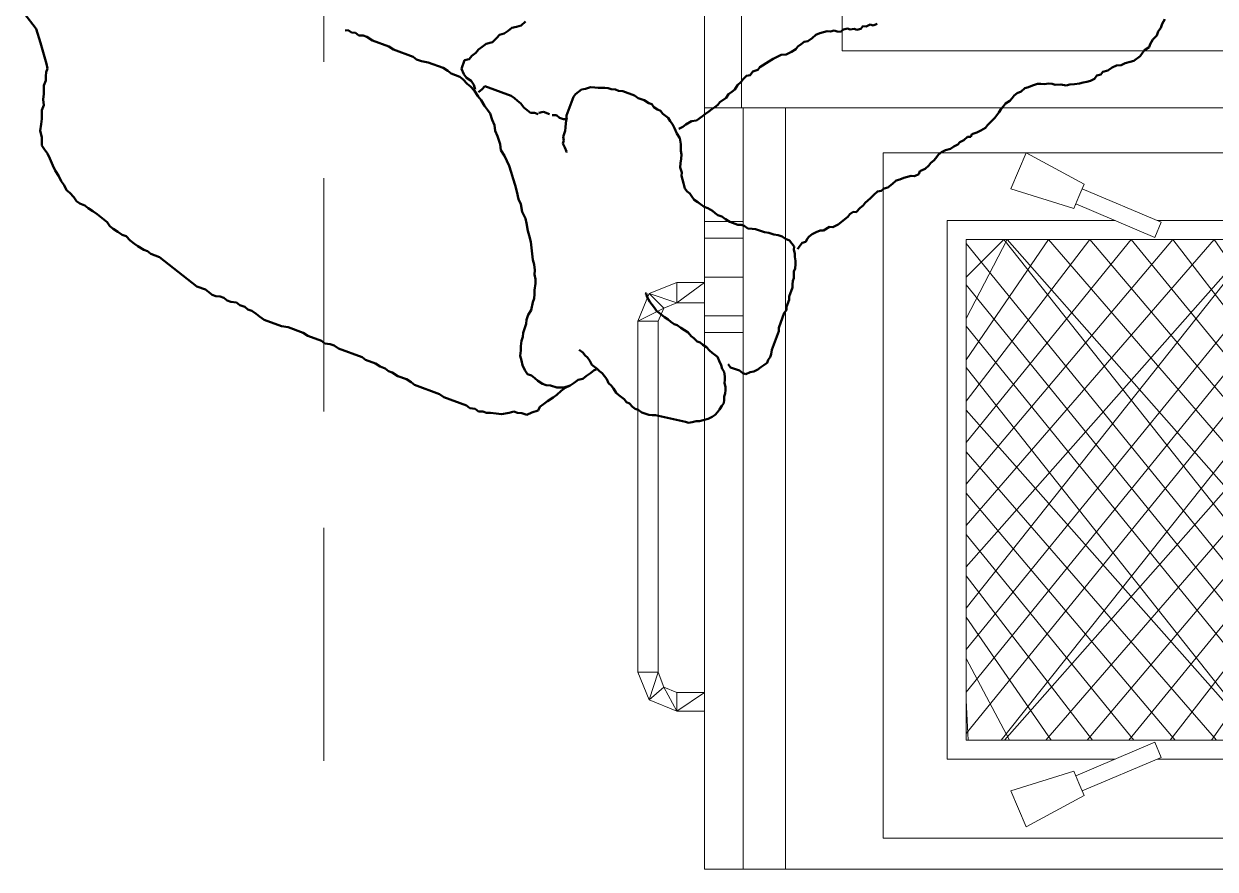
# Model space of a CAD drawing. Header units: inches. Extents: x 33469 to 138684, y -86444 to -29699.
# Drawn here: x 77610.02 to 77658.7, y -41000.02 to -40965.47 of the extents above; entities that cross this region are included whole.
import ezdxf

# ---------------------------------------------------------------- set-up
doc = ezdxf.new("R2010")
doc.units = ezdxf.units.IN
doc.header["$MEASUREMENT"] = 0
doc.linetypes.add('cta_plan_01$0$cta_plan_01$0$HIDDEN2', pattern=[4.7625, 3.175, -1.5875])
for name, color, linetype, lineweight in [('-DWG_ANA', 7, 'Continuous', 50), ('2d-yazı', 255, 'Continuous', 20), ('CİHAZ', 7, 'Continuous', 15), ('KAPı', 7, 'Continuous', 5), ('TEFRIS', 251, 'Continuous', 5)]:
    doc.layers.add(name, color=color, linetype=linetype, lineweight=lineweight)

# ---------------------------------------------------------------- blocks, each defined once
blk = doc.blocks.new('66')
at = {"layer": 'CİHAZ'}
for p, q in [((7789.169, 3222.977), (7789.169, 3312.974)), ((7789.169, 3224.919), (7829.193, 3224.919)), ((7829.193, 3222.977), (7789.169, 3222.977))]:
    blk.add_line(p, q, dxfattribs=at)
at = {"layer": 'CİHAZ', "color": 1}
blk.add_lwpolyline([(7825.856, 3230.207), (7792.169, 3230.207), (7792.169, 3302.135), (7826.193, 3302.135)], dxfattribs=at)
blk = doc.blocks.new('14')
at = {"layer": 'CİHAZ'}
for p, q in [((0, 3.495), (1.068, 2.039)), ((1.068, 3.495), (0, 3.495)), ((0, 2.039), (0, 3.495)), ((0, 3.495), (1.068, 2.039)), ((0, 3.495), (0, 2.039)), ((1.068, 3.495), (0, 3.495)), ((1.068, 2.039), (1.068, 3.495)), ((1.068, 3.495), (1.068, 3.495)), ((1.068, 2.039), (1.068, 3.495)), ((21.553, 3.495), (21.553, 2.039)), ((22.524, 2.039), (21.553, 3.495)), ((21.553, 3.495), (22.524, 3.495)), ((22.524, 2.039), (21.553, 3.495)), ((21.553, 3.495), (21.553, 2.039)), ((22.524, 3.495), (21.553, 3.495)), ((21.553, 3.495), (21.748, 3.495)), ((21.748, 3.495), (21.553, 3.495)), ((21.748, 3.495), (22.427, 3.495)), ((22.427, 3.495), (21.748, 3.495)), ((22.524, 3.495), (22.524, 2.039)), ((22.524, 2.039), (22.524, 3.495)), ((1.068, 2.039), (0, 2.039)), ((0, 2.039), (1.068, 2.039)), ((0.583, 0.583), (0, 2.039)), ((0, 2.039), (1.068, 2.039)), ((0, 2.039), (0, 2.039)), ((0.583, 0.583), (0, 2.039)), ((0, 2.039), (1.068, 2.039)), ((1.068, 2.039), (0.583, 0.583)), ((1.068, 2.039), (0.583, 0.583)), ((1.359, 1.359), (1.068, 2.039)), ((1.068, 2.039), (1.359, 1.359)), ((21.262, 1.359), (22.524, 2.039)), ((21.553, 2.039), (21.262, 1.359)), ((21.262, 1.359), (22.524, 2.039)), ((21.262, 1.359), (21.553, 2.039)), ((22.524, 2.039), (21.553, 2.039)), ((21.553, 2.039), (22.524, 2.039)), ((21.553, 2.039), (22.524, 2.039)), ((21.553, 2.039), (21.553, 2.039)), ((21.553, 2.039), (22.524, 2.039)), ((22.524, 2.039), (21.942, 0.583)), ((22.524, 2.039), (21.942, 0.583)), ((0.583, 0.583), (1.359, 1.359)), ((1.359, 1.359), (0.583, 0.583)), ((0.583, 0.583), (1.359, 1.359)), ((0.583, 0.583), (1.359, 1.359)), ((1.359, 1.359), (2.039, 0)), ((2.039, 1.068), (1.359, 1.359)), ((1.359, 1.359), (2.039, 0)), ((1.359, 1.359), (2.039, 1.068)), ((21.262, 1.359), (20.485, 1.068)), ((20.485, 1.068), (21.262, 1.359)), ((21.942, 0.583), (21.262, 1.359)), ((21.262, 1.359), (21.942, 0.583)), ((21.942, 0.583), (21.262, 1.359)), ((21.942, 0.583), (21.262, 1.359)), ((2.039, 0), (2.039, 1.068)), ((2.039, 1.068), (2.039, 0)), ((2.039, 1.068), (2.039, 0)), ((2.039, 1.068), (2.039, 1.068)), ((2.039, 1.068), (2.039, 0)), ((20.485, 1.068), (2.039, 1.068)), ((20.485, 1.068), (2.039, 1.068)), ((20.485, 1.068), (21.942, 0.583)), ((20.485, 0), (20.485, 1.068)), ((20.485, 1.068), (21.942, 0.583)), ((20.485, 0), (20.485, 1.068)), ((20.485, 1.068), (20.485, 0)), ((20.485, 0), (20.485, 1.068)), ((2.039, 0), (0.583, 0.583)), ((0.583, 0.583), (0.583, 0.583)), ((2.039, 0), (0.583, 0.583)), ((20.485, 0), (2.039, 0)), ((2.039, 0), (20.485, 0)), ((21.942, 0.583), (20.485, 0)), ((21.942, 0.583), (20.485, 0)), ((20.485, 0), (20.485, 0)), ((21.942, 0.583), (21.942, 0.583))]:
    blk.add_line(p, q, dxfattribs=at)
blk = doc.blocks.new('0239')
at = {"layer": 'CİHAZ', "color": 6}
blk.add_line((7684.562, 3044.277), (7684.562, 3134.277), dxfattribs=at)
at = {"layer": 'CİHAZ'}
for p, q in [((7646.921, 3122.788), (7646.921, 3053.662)), ((7646.921, 3053.662), (7646.921, 3122.788)), ((7646.921, 3122.788), (7646.921, 3053.662)), ((7646.921, 3053.662), (7646.921, 3122.788)), ((7682.94, 3053.662), (7682.94, 3122.788)), ((7682.94, 3122.788), (7682.94, 3053.662)), ((7646.921, 3053.856), (7646.921, 3077.74)), ((7646.921, 3077.74), (7646.921, 3053.856)), ((7682.94, 3077.74), (7682.94, 3053.856)), ((7682.94, 3053.856), (7682.94, 3077.74)), ((7682.94, 3053.662), (7682.94, 3053.856)), ((7682.94, 3053.856), (7682.94, 3053.662)), ((7646.921, 3053.662), (7682.94, 3053.662)), ((7682.94, 3053.662), (7646.921, 3053.662)), ((7644.562, 3048.525), (7684.562, 3048.525)), ((7644.562, 3048.525), (7648.871, 3048.525)), ((7684.562, 3046.316), (7644.562, 3046.316)), ((7650.537, 3046.316), (7650.537, 3044.277)), ((7650.537, 3046.316), (7650.537, 3044.277)), ((7651.411, 3046.316), (7651.411, 3044.277)), ((7651.411, 3046.316), (7651.411, 3044.277)), ((7651.411, 3046.316), (7651.411, 3044.277)), ((7651.411, 3046.316), (7651.411, 3044.277)), ((7653.45, 3046.316), (7653.45, 3044.277)), ((7653.45, 3046.316), (7653.45, 3044.277)), ((7653.45, 3046.316), (7653.45, 3044.277)), ((7653.45, 3046.316), (7653.45, 3044.277)), ((7655.489, 3046.316), (7655.489, 3044.277)), ((7655.489, 3046.316), (7655.489, 3044.277)), ((7655.489, 3046.316), (7655.489, 3044.277)), ((7655.489, 3046.316), (7655.489, 3044.277)), ((7656.362, 3046.316), (7656.362, 3044.277)), ((7656.362, 3046.316), (7656.362, 3044.277)), ((7651.411, 3044.277), (7650.537, 3044.277)), ((7650.537, 3044.277), (7651.411, 3044.277)), ((7651.411, 3044.277), (7650.537, 3044.277)), ((7650.537, 3044.277), (7651.411, 3044.277)), ((7653.45, 3044.277), (7651.411, 3044.277)), ((7651.411, 3044.277), (7653.45, 3044.277)), ((7653.45, 3044.277), (7651.411, 3044.277)), ((7651.411, 3044.277), (7653.45, 3044.277)), ((7655.489, 3044.277), (7653.45, 3044.277)), ((7653.45, 3044.277), (7655.489, 3044.277)), ((7655.489, 3044.277), (7653.45, 3044.277)), ((7653.45, 3044.277), (7655.489, 3044.277)), ((7656.362, 3044.277), (7655.489, 3044.277)), ((7655.489, 3044.277), (7656.362, 3044.277)), ((7656.362, 3044.277), (7655.489, 3044.277)), ((7655.489, 3044.277), (7656.362, 3044.277))]:
    blk.add_line(p, q, dxfattribs=at)
at = {"layer": 'CİHAZ', "color": 6}
blk.add_lwpolyline([(7684.562, 3134.277), (7644.562, 3134.277), (7644.562, 3044.277), (7684.562, 3044.277)], dxfattribs=at)
at = {"layer": 'KAPı', "color": 1}
for p, q in [((7651.478, 3069.548), (7651.478, 3075.568)), ((7651.478, 3070.907), (7651.478, 3075.568)), ((7660.177, 3075.568), (7651.478, 3068.869)), ((7658.002, 3075.568), (7651.478, 3071.043)), ((7664.526, 3075.568), (7651.478, 3064.519)), ((7662.352, 3075.568), (7651.478, 3066.694)), ((7666.769, 3075.568), (7651.478, 3062.344)), ((7668.944, 3075.568), (7651.478, 3060.17)), ((7671.119, 3075.568), (7651.478, 3059.995)), ((7651.478, 3058.024), (7651.478, 3075.568)), ((7651.478, 3075.568), (7651.478, 3058.024)), ((7673.022, 3058.024), (7651.478, 3075.568)), ((7651.478, 3058.024), (7651.478, 3075.568)), ((7651.478, 3058.16), (7651.478, 3075.432)), ((7651.478, 3075.432), (7651.478, 3058.16)), ((7673.293, 3075.568), (7651.682, 3058.024)), ((7675.264, 3058.024), (7653.653, 3075.568)), ((7675.468, 3075.568), (7653.856, 3058.024)), ((7677.439, 3058.024), (7655.827, 3075.568)), ((7677.643, 3075.568), (7656.031, 3058.024)), ((7677.779, 3059.859), (7658.002, 3075.568)), ((7677.779, 3060.034), (7660.177, 3075.568)), ((7677.779, 3062.208), (7662.352, 3075.568)), ((7677.779, 3064.383), (7664.526, 3075.568)), ((7677.779, 3066.558), (7666.769, 3075.568)), ((7677.779, 3068.733), (7668.944, 3075.568)), ((7677.779, 3070.907), (7671.119, 3075.568)), ((7677.779, 3075.568), (7677.779, 3058.024)), ((7677.779, 3058.024), (7677.779, 3075.568)), ((7677.779, 3075.568), (7677.779, 3058.024)), ((7677.779, 3069.616), (7677.779, 3075.568)), ((7677.779, 3058.16), (7677.779, 3075.432)), ((7677.779, 3075.432), (7677.779, 3058.16)), ((7677.779, 3075.296), (7677.779, 3069.073)), ((7651.478, 3074.888), (7651.478, 3068.733)), ((7651.478, 3067.374), (7651.478, 3073.597)), ((7670.847, 3058.024), (7651.478, 3073.393)), ((7651.478, 3065.199), (7651.478, 3073.354)), ((7677.779, 3073.529), (7658.206, 3058.024)), ((7677.779, 3073.354), (7660.449, 3058.024)), ((7677.779, 3067.441), (7677.779, 3073.597)), ((7677.779, 3065.267), (7677.779, 3073.422)), ((7668.672, 3058.024), (7651.478, 3073.218)), ((7651.478, 3072.713), (7651.478, 3066.558)), ((7677.779, 3073.121), (7677.779, 3066.898)), ((7677.779, 3072.946), (7677.779, 3064.723)), ((7651.478, 3072.539), (7651.478, 3064.383)), ((7651.478, 3063.024), (7651.478, 3071.179)), ((7666.497, 3058.024), (7651.478, 3071.043)), ((7677.779, 3071.179), (7662.623, 3058.024)), ((7677.779, 3063.092), (7677.779, 3071.247)), ((7677.779, 3070.772), (7677.779, 3062.548)), ((7651.478, 3070.364), (7651.478, 3062.208)), ((7651.478, 3060.849), (7651.478, 3069.005)), ((7664.322, 3058.024), (7651.478, 3068.869)), ((7677.779, 3069.005), (7664.798, 3058.024)), ((7677.779, 3060.917), (7677.779, 3069.073)), ((7648.81, 3064.116), (7650.563, 3068.272)), ((7650.563, 3068.272), (7651.361, 3067.936)), ((7677.779, 3068.597), (7677.779, 3060.374)), ((7678.694, 3068.272), (7677.895, 3067.936)), ((7680.447, 3064.116), (7678.694, 3068.272)), ((7651.361, 3067.936), (7649.608, 3063.779)), ((7651.478, 3068.189), (7651.478, 3060.034)), ((7677.895, 3067.936), (7679.649, 3063.779)), ((7651.478, 3058.674), (7651.478, 3066.83)), ((7662.148, 3058.024), (7651.478, 3066.694)), ((7677.779, 3066.83), (7666.973, 3058.024)), ((7677.779, 3058.742), (7677.779, 3066.898)), ((7677.779, 3066.422), (7677.779, 3058.199)), ((7651.478, 3066.014), (7651.478, 3059.859)), ((7651.478, 3058.5), (7651.478, 3064.655)), ((7659.973, 3058.024), (7651.478, 3064.519)), ((7677.779, 3064.655), (7669.148, 3058.024)), ((7677.779, 3058.568), (7677.779, 3064.723)), ((7648.57, 3064.217), (7646.921, 3061.168)), ((7649.209, 3063.948), (7648.57, 3064.217)), ((7649.848, 3063.678), (7649.209, 3063.948)), ((7677.779, 3064.179), (7677.779, 3058.024)), ((7679.409, 3063.678), (7680.048, 3063.948)), ((7680.048, 3063.948), (7680.687, 3064.217)), ((7680.687, 3064.217), (7682.336, 3061.168)), ((7649.848, 3063.678), (7648.815, 3060.369)), ((7651.478, 3063.84), (7651.478, 3058.024)), ((7679.409, 3063.678), (7680.442, 3060.369)), ((7651.478, 3062.48), (7651.478, 3058.024)), ((7657.798, 3058.024), (7651.478, 3062.344)), ((7677.779, 3062.48), (7671.322, 3058.024)), ((7677.779, 3062.548), (7677.779, 3058.024)), ((7677.779, 3058.024), (7677.779, 3062.005)), ((7651.478, 3058.024), (7651.478, 3061.665)), ((7648.815, 3060.369), (7647.868, 3060.769)), ((7680.442, 3060.369), (7681.389, 3060.769)), ((7681.389, 3060.769), (7682.336, 3061.168)), ((7651.478, 3058.024), (7651.478, 3060.306)), ((7655.623, 3058.024), (7651.478, 3060.17)), ((7677.779, 3060.306), (7673.497, 3058.024)), ((7677.779, 3058.024), (7677.779, 3060.374)), ((7653.449, 3058.024), (7651.478, 3059.995)), ((7651.478, 3059.49), (7651.478, 3058.024)), ((7677.779, 3059.83), (7677.779, 3058.024)), ((7677.779, 3058.024), (7677.779, 3059.655)), ((7651.478, 3058.024), (7651.478, 3059.315)), ((7651.478, 3058.16), (7651.478, 3058.228)), ((7651.478, 3058.16), (7651.478, 3058.024)), ((7651.478, 3058.16), (7651.478, 3058.024)), ((7651.478, 3058.024), (7651.478, 3058.131)), ((7651.614, 3058.024), (7651.478, 3058.024)), ((7651.478, 3058.024), (7651.614, 3058.024)), ((7651.478, 3058.024), (7651.614, 3058.024)), ((7651.614, 3058.024), (7651.478, 3058.024)), ((7651.478, 3058.024), (7655.488, 3058.024)), ((7657.662, 3058.024), (7651.478, 3058.024)), ((7653.313, 3058.024), (7651.478, 3058.024)), ((7651.478, 3058.024), (7658.138, 3058.024)), ((7651.478, 3058.024), (7653.788, 3058.024)), ((7655.963, 3058.024), (7651.478, 3058.024)), ((7677.779, 3058.024), (7651.478, 3058.024)), ((7651.478, 3058.024), (7677.779, 3058.024)), ((7677.779, 3058.024), (7651.478, 3058.024)), ((7659.837, 3058.024), (7651.614, 3058.024)), ((7651.614, 3058.024), (7677.643, 3058.024)), ((7677.643, 3058.024), (7651.614, 3058.024)), ((7652.157, 3058.024), (7660.381, 3058.024)), ((7662.012, 3058.024), (7653.788, 3058.024)), ((7654.332, 3058.024), (7662.555, 3058.024)), ((7664.187, 3058.024), (7655.963, 3058.024)), ((7656.507, 3058.024), (7664.73, 3058.024)), ((7666.361, 3058.024), (7658.138, 3058.024)), ((7658.682, 3058.024), (7666.905, 3058.024)), ((7668.536, 3058.024), (7660.381, 3058.024)), ((7660.856, 3058.024), (7669.08, 3058.024)), ((7670.711, 3058.024), (7662.555, 3058.024)), ((7663.031, 3058.024), (7671.255, 3058.024)), ((7672.886, 3058.024), (7664.73, 3058.024)), ((7665.206, 3058.024), (7673.429, 3058.024)), ((7675.06, 3058.024), (7666.905, 3058.024)), ((7667.449, 3058.024), (7675.604, 3058.024)), ((7677.235, 3058.024), (7669.08, 3058.024)), ((7669.623, 3058.024), (7677.779, 3058.024)), ((7671.255, 3058.024), (7677.779, 3058.024)), ((7677.779, 3058.024), (7671.798, 3058.024)), ((7677.779, 3058.024), (7673.429, 3058.024)), ((7673.973, 3058.024), (7677.779, 3058.024)), ((7677.779, 3058.024), (7675.604, 3058.024)), ((7677.779, 3058.131), (7675.672, 3058.024)), ((7677.779, 3058.024), (7676.148, 3058.024)), ((7677.779, 3058.16), (7677.779, 3058.228)), ((7677.779, 3058.024), (7677.779, 3058.199))]:
    blk.add_line(p, q, dxfattribs=at)
at = {"layer": 'KAPı'}
blk.add_line((7647.868, 3060.769), (7646.921, 3061.168), dxfattribs=at)
at = {"layer": 'KAPı', "color": 1}
for points in [[(7650.478, 3068.07), (7650.478, 3076.568), (7678.779, 3076.568), (7678.779, 3068.07)], [(7678.779, 3065.841), (7678.779, 3057.024), (7650.478, 3057.024), (7650.478, 3065.841)]]:
    blk.add_lwpolyline(points, dxfattribs=at)
blk.add_lwpolyline([(7651.478, 3075.568), (7677.779, 3075.568), (7677.779, 3058.024), (7651.478, 3058.024)], close=True, dxfattribs=at)
at = {"layer": 'CİHAZ'}
blk.add_blockref('14', (7653.727, 3040.782), dxfattribs=at)
blk = doc.blocks.new('B6')
at = {"layer": 'TEFRIS', "lineweight": -2, "extrusion": (0, 0, -1)}
for p, q in [((7890.273, 1386.405), (7891.117, 1387.061)), ((7884.142, 1386.123), (7883.938, 1385.974)), ((7884.363, 1386.116), (7884.142, 1386.123)), ((7884.919, 1386.209), (7884.584, 1386.109)), ((7885.271, 1386.154), (7884.919, 1386.209)), ((7885.558, 1386.123), (7885.271, 1386.154)), ((7885.779, 1386.116), (7885.558, 1386.123)), ((7889.538, 1386.189), (7888.694, 1385.937)), ((7889.55, 1386.191), (7890.273, 1386.405)), ((7883.106, 1385.536), (7882.836, 1385.411)), ((7883.465, 1385.701), (7883.106, 1385.536)), ((7883.734, 1385.826), (7883.465, 1385.701)), ((7883.938, 1385.974), (7883.734, 1385.826)), ((7884.584, 1386.109), (7884.363, 1386.116)), ((7886, 1386.109), (7885.779, 1386.116)), ((7886.263, 1386.012), (7886, 1386.109)), ((7886.574, 1386.047), (7886.263, 1386.012)), ((7886.86, 1386.016), (7886.574, 1386.047)), ((7887.081, 1386.009), (7886.86, 1386.016)), ((7887.302, 1386.002), (7887.081, 1386.009)), ((7887.565, 1385.905), (7887.302, 1386.002)), ((7887.786, 1385.899), (7887.565, 1385.905)), ((7888.007, 1385.892), (7887.786, 1385.899)), ((7888.204, 1385.819), (7888.007, 1385.892)), ((7888.449, 1385.878), (7888.204, 1385.819)), ((7888.694, 1385.937), (7888.449, 1385.878)), ((7882.07, 1384.949), (7881.8, 1384.824)), ((7882.274, 1385.097), (7882.07, 1384.949)), ((7882.543, 1385.221), (7882.274, 1385.097)), ((7882.836, 1385.411), (7882.543, 1385.221)), ((7881.231, 1384.289), (7881.093, 1384.116)), ((7881.435, 1384.437), (7881.231, 1384.289)), ((7881.662, 1384.652), (7881.435, 1384.437)), ((7881.8, 1384.824), (7881.662, 1384.652)), ((7880.858, 1383.681), (7880.696, 1383.443)), ((7880.996, 1383.854), (7880.858, 1383.681)), ((7881.093, 1384.116), (7880.996, 1383.854)), ((7880.395, 1383.032), (7880.257, 1382.859)), ((7880.534, 1383.205), (7880.395, 1383.032)), ((7880.696, 1383.443), (7880.534, 1383.205)), ((7879.916, 1382.538), (7879.777, 1382.366)), ((7880.119, 1382.687), (7879.916, 1382.538)), ((7880.257, 1382.859), (7880.119, 1382.687)), ((7879.453, 1381.889), (7879.381, 1381.692)), ((7879.615, 1382.127), (7879.453, 1381.889)), ((7879.777, 1382.366), (7879.615, 1382.127)), ((7878.99, 1381.24), (7878.852, 1381.067)), ((7879.153, 1381.478), (7878.99, 1381.24)), ((7879.381, 1381.692), (7879.153, 1381.478)), ((7878.593, 1380.567), (7878.455, 1380.394)), ((7878.666, 1380.764), (7878.593, 1380.567)), ((7878.852, 1381.067), (7878.666, 1380.764)), ((7878.286, 1379.935), (7876.743, 1377.97)), ((7878.455, 1380.394), (7878.286, 1379.935)), ((7876.574, 1377.511), (7876.436, 1377.338)), ((7876.743, 1377.97), (7876.574, 1377.511)), ((7876.219, 1376.748), (7876.146, 1376.551)), ((7876.226, 1376.969), (7876.219, 1376.748)), ((7876.298, 1377.166), (7876.226, 1376.969)), ((7876.436, 1377.338), (7876.298, 1377.166)), ((7875.936, 1376.182), (7875.905, 1375.895)), ((7876.008, 1376.378), (7875.936, 1376.182)), ((7876.146, 1376.551), (7876.008, 1376.378)), ((7875.767, 1375.722), (7875.67, 1375.46)), ((7875.905, 1375.895), (7875.767, 1375.722)), ((7875.46, 1375.09), (7875.297, 1374.852)), ((7875.532, 1375.287), (7875.46, 1375.09)), ((7875.67, 1375.46), (7875.532, 1375.287)), ((7874.997, 1374.441), (7874.659, 1373.523)), ((7875.159, 1374.68), (7874.997, 1374.441)), ((7875.297, 1374.852), (7875.159, 1374.68)), ((7874.604, 1373.171), (7874.314, 1372.383)), ((7874.659, 1373.523), (7874.604, 1373.171)), ((7874.314, 1372.383), (7874.152, 1372.145)), ((7874.152, 1372.145), (7873.886, 1371.423)), ((7873.748, 1371.251), (7873.717, 1370.964)), ((7873.886, 1371.423), (7873.748, 1371.251)), ((7873.482, 1370.529), (7873.023, 1369.283)), ((7873.645, 1370.767), (7873.482, 1370.529)), ((7873.717, 1370.964), (7873.645, 1370.767)), ((7890.073, 1369.636), (7890.079, 1369.857)), ((7890.079, 1369.857), (7890.217, 1370.03)), ((7890.217, 1370.03), (7890.2, 1370.185)), ((7873.023, 1369.283), (7872.885, 1369.11)), ((7889.855, 1369.046), (7889.928, 1369.243)), ((7889.928, 1369.243), (7889.935, 1369.464)), ((7889.935, 1369.464), (7890.073, 1369.636)), ((7872.885, 1369.11), (7872.692, 1368.585)), ((7889.355, 1367.889), (7889.669, 1368.742)), ((7889.669, 1368.742), (7889.855, 1369.046)), ((7872.433, 1368.085), (7872.295, 1367.912)), ((7872.53, 1368.347), (7872.433, 1368.085)), ((7872.692, 1368.585), (7872.53, 1368.347)), ((7872.036, 1367.411), (7871.867, 1366.952)), ((7872.223, 1367.715), (7872.036, 1367.411)), ((7872.295, 1367.912), (7872.223, 1367.715)), ((7888.806, 1366.601), (7889.193, 1367.651)), ((7889.193, 1367.651), (7889.355, 1367.889)), ((7871.867, 1366.952), (7871.705, 1366.714)), ((7871.567, 1366.541), (7871.084, 1365.229)), ((7871.705, 1366.714), (7871.567, 1366.541)), ((7888.516, 1365.814), (7888.572, 1366.166)), ((7888.572, 1366.166), (7888.668, 1366.429)), ((7888.668, 1366.429), (7888.806, 1366.601)), ((7888.227, 1365.027), (7888.516, 1365.814)), ((7870.922, 1364.991), (7870.487, 1363.81)), ((7871.084, 1365.229), (7870.922, 1364.991)), ((7888.064, 1364.789), (7888.227, 1365.027)), ((7887.757, 1364.157), (7887.926, 1364.616)), ((7887.926, 1364.616), (7888.064, 1364.789)), ((7870.349, 1363.637), (7870.318, 1363.351)), ((7870.487, 1363.81), (7870.349, 1363.637)), ((7887.025, 1363.383), (7887.253, 1363.597)), ((7887.253, 1363.597), (7887.391, 1363.77)), ((7887.391, 1363.77), (7887.619, 1363.984)), ((7887.54, 1363.566), (7887.702, 1363.805)), ((7887.619, 1363.984), (7887.757, 1364.157)), ((7887.702, 1363.805), (7887.906, 1363.953)), ((7887.906, 1363.953), (7888.175, 1364.077)), ((7888.175, 1364.077), (7888.635, 1363.908)), ((7888.635, 1363.908), (7888.694, 1363.663)), ((7888.694, 1363.663), (7888.866, 1363.525)), ((7870.18, 1363.178), (7870.173, 1362.957)), ((7870.318, 1363.351), (7870.18, 1363.178)), ((7886.235, 1362.855), (7886.528, 1363.045)), ((7886.528, 1363.045), (7886.732, 1363.193)), ((7886.732, 1363.193), (7887.025, 1363.383)), ((7886.953, 1363.186), (7887.101, 1362.983)), ((7887.091, 1363.359), (7887.336, 1363.418)), ((7887.101, 1362.983), (7887.274, 1362.845)), ((7887.336, 1363.418), (7887.54, 1363.566)), ((7888.866, 1363.525), (7889.015, 1363.321)), ((7889.015, 1363.321), (7889.188, 1363.183)), ((7889.188, 1363.183), (7889.336, 1362.98)), ((7889.336, 1362.98), (7889.485, 1362.776)), ((7870.094, 1362.539), (7870.063, 1362.253)), ((7870.101, 1362.76), (7870.094, 1362.539)), ((7870.173, 1362.957), (7870.101, 1362.76)), ((7885.223, 1362.333), (7885.492, 1362.458)), ((7885.492, 1362.458), (7885.827, 1362.558)), ((7885.827, 1362.558), (7886.031, 1362.706)), ((7886.031, 1362.706), (7886.235, 1362.855)), ((7887.274, 1362.845), (7886.767, 1361.467)), ((7889.485, 1362.776), (7889.585, 1362.441)), ((7889.585, 1362.441), (7889.799, 1362.213)), ((7870.063, 1362.253), (7870.032, 1361.966)), ((7870.032, 1361.966), (7870.108, 1361.566)), ((7883.344, 1361.684), (7883.613, 1361.809)), ((7883.613, 1361.809), (7883.907, 1361.998)), ((7883.907, 1361.998), (7884.218, 1362.033)), ((7884.218, 1362.033), (7884.643, 1362.175)), ((7884.643, 1362.175), (7884.912, 1362.299)), ((7884.912, 1362.299), (7885.223, 1362.333)), ((7889.799, 1362.213), (7889.972, 1362.075)), ((7889.972, 1362.075), (7890.031, 1361.83)), ((7890.031, 1361.83), (7890.18, 1361.626)), ((7870.094, 1361.124), (7870.088, 1360.903)), ((7870.167, 1361.32), (7870.094, 1361.124)), ((7870.108, 1361.566), (7870.167, 1361.32)), ((7881.334, 1361.083), (7881.735, 1361.159)), ((7881.735, 1361.159), (7882.07, 1361.259)), ((7882.07, 1361.259), (7882.405, 1361.36)), ((7882.405, 1361.36), (7882.74, 1361.46)), ((7882.74, 1361.46), (7883.075, 1361.56)), ((7883.075, 1361.56), (7883.344, 1361.684)), ((7886.491, 1361.122), (7886.353, 1360.949)), ((7886.629, 1361.294), (7886.491, 1361.122)), ((7886.767, 1361.467), (7886.629, 1361.294)), ((7890.18, 1361.626), (7890.328, 1361.422)), ((7890.328, 1361.422), (7890.387, 1361.177)), ((7890.387, 1361.177), (7890.446, 1360.932)), ((7870.088, 1360.903), (7869.991, 1360.64)), ((7869.991, 1360.64), (7870.115, 1360.371)), ((7872.064, 1360.399), (7872.136, 1360.596)), ((7872.136, 1360.596), (7872.34, 1360.744)), ((7872.34, 1360.744), (7872.609, 1360.868)), ((7872.609, 1360.868), (7872.854, 1360.927)), ((7872.854, 1360.927), (7873.099, 1360.986)), ((7873.099, 1360.986), (7873.386, 1360.955)), ((7873.386, 1360.955), (7873.607, 1360.948)), ((7873.607, 1360.948), (7873.894, 1360.917)), ((7873.894, 1360.917), (7874.091, 1360.844)), ((7874.091, 1360.844), (7874.312, 1360.837)), ((7874.312, 1360.837), (7874.771, 1360.668)), ((7874.771, 1360.668), (7874.992, 1360.661)), ((7874.992, 1360.661), (7875.255, 1360.565)), ((7875.255, 1360.565), (7875.493, 1360.403)), ((7879.079, 1360.424), (7879.414, 1360.524)), ((7879.414, 1360.524), (7879.659, 1360.582)), ((7879.659, 1360.582), (7880.06, 1360.658)), ((7880.06, 1360.658), (7880.305, 1360.717)), ((7880.305, 1360.717), (7880.664, 1360.883)), ((7880.664, 1360.883), (7881.065, 1360.959)), ((7881.065, 1360.959), (7881.334, 1361.083)), ((7886.011, 1360.628), (7885.873, 1360.455)), ((7886.149, 1360.801), (7886.011, 1360.628)), ((7886.353, 1360.949), (7886.149, 1360.801)), ((7890.446, 1360.932), (7890.66, 1360.704)), ((7870.115, 1360.371), (7870.216, 1360.036)), ((7870.216, 1360.036), (7870.413, 1359.964)), ((7870.413, 1359.964), (7870.561, 1359.76)), ((7871.625, 1359.815), (7871.787, 1360.053)), ((7871.787, 1360.053), (7871.925, 1360.226)), ((7871.925, 1360.226), (7872.064, 1360.399)), ((7875.493, 1360.403), (7875.911, 1360.323)), ((7875.911, 1360.323), (7876.108, 1360.251)), ((7876.108, 1360.251), (7876.329, 1360.244)), ((7876.329, 1360.244), (7876.55, 1360.237)), ((7876.55, 1360.237), (7876.903, 1360.182)), ((7876.903, 1360.182), (7877.124, 1360.175)), ((7877.124, 1360.175), (7877.369, 1360.234)), ((7877.369, 1360.234), (7877.59, 1360.227)), ((7877.59, 1360.227), (7877.901, 1360.261)), ((7877.901, 1360.261), (7878.146, 1360.32)), ((7878.146, 1360.32), (7879.079, 1360.424)), ((7885.866, 1360.234), (7885.794, 1360.037)), ((7885.859, 1360.013), (7885.918, 1359.768)), ((7885.873, 1360.455), (7885.866, 1360.234)), ((7870.561, 1359.76), (7870.71, 1359.556)), ((7870.71, 1359.556), (7870.9, 1359.263)), ((7870.9, 1359.263), (7871.049, 1359.059)), ((7871.425, 1359.069), (7871.546, 1359.397)), ((7871.546, 1359.397), (7871.553, 1359.618)), ((7871.553, 1359.618), (7871.625, 1359.815)), ((7885.749, 1359.309), (7885.742, 1359.088)), ((7885.918, 1359.768), (7885.797, 1359.44)), ((7871.049, 1359.059), (7871.263, 1358.831)), ((7871.263, 1358.831), (7871.411, 1358.627)), ((7871.411, 1358.627), (7871.536, 1358.358)), ((7871.436, 1358.693), (7871.425, 1359.069)), ((7871.536, 1358.358), (7871.436, 1358.693)), ((7884.041, 1358.646), (7883.827, 1358.547)), ((7884.255, 1358.745), (7884.041, 1358.646)), ((7884.411, 1358.687), (7884.255, 1358.745)), ((7884.606, 1358.734), (7884.411, 1358.687)), ((7884.918, 1358.619), (7884.606, 1358.734)), ((7885.094, 1358.613), (7884.918, 1358.619)), ((7885.322, 1358.589), (7885.094, 1358.613)), ((7885.549, 1358.564), (7885.322, 1358.589)), ((7885.532, 1358.719), (7885.525, 1358.498)), ((7885.604, 1358.915), (7885.532, 1358.719)), ((7885.742, 1359.088), (7885.604, 1358.915)), ((7871.536, 1358.358), (7871.685, 1358.154)), ((7871.685, 1358.154), (7871.536, 1358.358)), ((7871.685, 1358.154), (7871.833, 1357.951)), ((7883.827, 1358.547), (7883.775, 1358.566)), ((7885.525, 1358.498), (7885.549, 1358.563)), ((7885.725, 1358.558), (7885.549, 1358.564)), ((7886.715, 1358.194), (7885.725, 1358.558)), ((7886.852, 1358.084), (7886.715, 1358.194)), ((7886.97, 1357.922), (7886.852, 1358.084)), ((7871.833, 1357.951), (7871.892, 1357.706)), ((7871.892, 1357.706), (7872.041, 1357.502)), ((7872.041, 1357.502), (7872.189, 1357.298)), ((7873.005, 1357.444), (7872.843, 1357.326)), ((7873.114, 1357.581), (7873.005, 1357.444)), ((7873.276, 1357.699), (7873.114, 1357.581)), ((7873.405, 1357.888), (7873.276, 1357.699)), ((7887.088, 1357.761), (7886.97, 1357.922)), ((7887.135, 1357.566), (7887.088, 1357.761)), ((7887.215, 1357.3), (7887.135, 1357.566)), ((7872.189, 1357.298), (7872.338, 1357.095)), ((7872.3, 1356.816), (7872.19, 1356.679)), ((7872.41, 1356.953), (7872.3, 1356.816)), ((7872.338, 1357.095), (7872.379, 1357.005)), ((7872.519, 1357.09), (7872.41, 1356.953)), ((7872.629, 1357.227), (7872.519, 1357.09)), ((7872.843, 1357.326), (7872.629, 1357.227)), ((7887.174, 1356.546), (7887.185, 1356.897)), ((7887.185, 1356.897), (7887.19, 1357.073)), ((7887.19, 1357.073), (7887.215, 1357.3)), ((7871.381, 1356.09), (7871.148, 1355.939)), ((7871.543, 1356.207), (7871.381, 1356.09)), ((7871.653, 1356.345), (7871.543, 1356.207)), ((7871.867, 1356.443), (7871.653, 1356.345)), ((7872.028, 1356.561), (7871.867, 1356.443)), ((7872.19, 1356.679), (7872.028, 1356.561)), ((7887.086, 1355.987), (7887.111, 1356.214)), ((7887.111, 1356.214), (7887.168, 1356.371)), ((7887.168, 1356.371), (7887.174, 1356.546)), ((7870.819, 1355.527), (7870.658, 1355.41)), ((7870.929, 1355.665), (7870.819, 1355.527)), ((7871.039, 1355.802), (7870.929, 1355.665)), ((7871.148, 1355.939), (7871.039, 1355.802)), ((7886.774, 1354.978), (7887.004, 1355.603)), ((7887.004, 1355.603), (7887.029, 1355.831)), ((7887.029, 1355.831), (7887.086, 1355.987)), ((7870.309, 1354.946), (7870.252, 1354.79)), ((7870.419, 1355.083), (7870.309, 1354.946)), ((7870.6, 1355.253), (7870.419, 1355.083)), ((7870.658, 1355.41), (7870.6, 1355.253)), ((7886.645, 1354.789), (7886.774, 1354.978)), ((7869.989, 1354.236), (7869.983, 1354.061)), ((7870.123, 1354.601), (7869.989, 1354.236)), ((7870.252, 1354.79), (7870.123, 1354.601)), ((7875.943, 1354.174), (7876.176, 1354.324)), ((7876.176, 1354.324), (7876.371, 1354.371)), ((7876.371, 1354.371), (7876.39, 1354.423)), ((7886.325, 1354.079), (7886.382, 1354.235)), ((7886.382, 1354.235), (7886.53, 1354.476)), ((7886.53, 1354.476), (7886.645, 1354.789)), ((7869.978, 1353.885), (7869.63, 1352.298)), ((7869.983, 1354.061), (7869.978, 1353.885)), ((7875.129, 1353.409), (7875.348, 1353.683)), ((7875.348, 1353.683), (7875.458, 1353.82)), ((7875.458, 1353.82), (7875.62, 1353.938)), ((7875.62, 1353.938), (7875.782, 1354.056)), ((7875.782, 1354.056), (7875.943, 1354.174)), ((7885.815, 1353.497), (7885.977, 1353.615)), ((7885.977, 1353.615), (7886.034, 1353.771)), ((7886.034, 1353.771), (7886.163, 1353.961)), ((7886.163, 1353.961), (7886.325, 1354.079)), ((7874.762, 1352.893), (7874.891, 1353.082)), ((7874.891, 1353.082), (7875, 1353.219)), ((7875, 1353.219), (7875.129, 1353.409)), ((7885.058, 1352.889), (7885.272, 1352.987)), ((7885.272, 1352.987), (7885.434, 1353.105)), ((7885.434, 1353.105), (7885.595, 1353.223)), ((7885.595, 1353.223), (7885.705, 1353.36)), ((7885.705, 1353.36), (7885.815, 1353.497)), ((7874.318, 1352.169), (7874.447, 1352.358)), ((7874.447, 1352.358), (7874.575, 1352.548)), ((7874.575, 1352.548), (7874.704, 1352.737)), ((7874.704, 1352.737), (7874.762, 1352.893)), ((7881.734, 1352.219), (7881.896, 1352.337)), ((7881.896, 1352.337), (7882.162, 1352.417)), ((7882.162, 1352.417), (7882.357, 1352.463)), ((7882.357, 1352.463), (7882.551, 1352.51)), ((7882.551, 1352.51), (7882.727, 1352.505)), ((7882.727, 1352.505), (7882.993, 1352.584)), ((7882.993, 1352.584), (7883.221, 1352.559)), ((7883.221, 1352.559), (7883.448, 1352.535)), ((7883.448, 1352.535), (7883.676, 1352.51)), ((7883.676, 1352.51), (7883.871, 1352.557)), ((7883.871, 1352.557), (7884.046, 1352.551)), ((7884.046, 1352.551), (7884.222, 1352.546)), ((7884.222, 1352.546), (7884.54, 1352.606)), ((7884.54, 1352.606), (7884.773, 1352.757)), ((7884.773, 1352.757), (7885.058, 1352.889)), ((7885.033, 1352.661), (7885.132, 1352.447)), ((7885.132, 1352.447), (7885.25, 1352.285)), ((7869.63, 1352.298), (7869.573, 1352.141)), ((7869.573, 1352.141), (7869.62, 1351.947)), ((7869.62, 1351.947), (7869.666, 1351.752)), ((7869.666, 1351.752), (7869.661, 1351.577)), ((7873.846, 1351.692), (7874.027, 1351.862)), ((7874.027, 1351.862), (7874.137, 1351.999)), ((7874.137, 1351.999), (7874.318, 1352.169)), ((7881.172, 1351.657), (7881.301, 1351.846)), ((7881.301, 1351.846), (7881.463, 1351.964)), ((7881.463, 1351.964), (7881.624, 1352.082)), ((7881.624, 1352.082), (7881.734, 1352.219)), ((7885.25, 1352.285), (7885.434, 1351.981)), ((7885.434, 1351.981), (7885.462, 1351.734)), ((7885.462, 1351.734), (7885.698, 1351.411)), ((7869.661, 1351.577), (7869.708, 1351.382)), ((7869.708, 1351.382), (7869.787, 1351.116)), ((7869.787, 1351.116), (7869.886, 1350.902)), ((7873.369, 1351.04), (7873.55, 1351.21)), ((7873.55, 1351.21), (7873.679, 1351.399)), ((7873.679, 1351.399), (7873.789, 1351.536)), ((7873.789, 1351.536), (7873.846, 1351.692)), ((7880.709, 1350.881), (7880.857, 1351.123)), ((7880.857, 1351.123), (7880.934, 1351.331)), ((7880.934, 1351.331), (7881.062, 1351.52)), ((7881.062, 1351.52), (7881.172, 1351.657)), ((7885.698, 1351.411), (7885.816, 1351.249)), ((7885.816, 1351.249), (7885.934, 1351.087)), ((7885.934, 1351.087), (7886.052, 1350.926)), ((7869.886, 1350.902), (7870.004, 1350.741)), ((7870.004, 1350.741), (7870.141, 1350.631)), ((7870.141, 1350.631), (7870.278, 1350.521)), ((7870.278, 1350.521), (7870.468, 1350.392)), ((7872.613, 1350.431), (7872.826, 1350.53)), ((7872.826, 1350.53), (7873.04, 1350.628)), ((7873.04, 1350.628), (7873.15, 1350.765)), ((7873.15, 1350.765), (7873.26, 1350.903)), ((7873.26, 1350.903), (7873.369, 1351.04)), ((7880.413, 1350.399), (7880.49, 1350.607)), ((7880.49, 1350.607), (7880.599, 1350.744)), ((7880.599, 1350.744), (7880.709, 1350.881)), ((7886.052, 1350.926), (7886.17, 1350.764)), ((7886.17, 1350.764), (7886.288, 1350.602)), ((7886.288, 1350.602), (7886.425, 1350.493)), ((7886.425, 1350.493), (7886.661, 1350.169)), ((7870.468, 1350.392), (7870.605, 1350.283)), ((7870.605, 1350.283), (7870.78, 1350.277)), ((7870.78, 1350.277), (7870.956, 1350.272)), ((7870.956, 1350.272), (7871.112, 1350.214)), ((7871.112, 1350.214), (7871.288, 1350.209)), ((7871.288, 1350.209), (7871.463, 1350.203)), ((7871.463, 1350.203), (7871.658, 1350.25)), ((7871.658, 1350.25), (7871.834, 1350.244)), ((7871.834, 1350.244), (7872.009, 1350.239)), ((7872.009, 1350.239), (7872.256, 1350.266)), ((7872.256, 1350.266), (7872.418, 1350.384)), ((7872.492, 1349.943), (7872.319, 1349.474)), ((7872.418, 1350.384), (7872.613, 1350.431)), ((7872.654, 1350.061), (7872.492, 1349.943)), ((7879.983, 1349.552), (7880.136, 1349.968)), ((7880.136, 1349.968), (7880.284, 1350.21)), ((7880.284, 1350.21), (7880.413, 1350.399)), ((7886.661, 1350.169), (7886.85, 1350.04)), ((7886.85, 1350.04), (7886.968, 1349.878)), ((7886.968, 1349.878), (7887.086, 1349.717)), ((7872.191, 1349.285), (7872.133, 1349.129)), ((7872.319, 1349.474), (7872.191, 1349.285)), ((7879.791, 1349.031), (7879.92, 1349.22)), ((7879.92, 1349.22), (7879.977, 1349.376)), ((7879.977, 1349.376), (7879.983, 1349.552)), ((7887.086, 1349.717), (7887.328, 1349.569)), ((7887.328, 1349.569), (7887.498, 1349.388)), ((7887.498, 1349.388), (7887.635, 1349.278)), ((7887.635, 1349.278), (7887.805, 1349.097)), ((7872.133, 1349.129), (7872.232, 1348.915)), ((7872.232, 1348.915), (7872.279, 1348.72)), ((7872.279, 1348.72), (7872.378, 1348.506)), ((7879.588, 1348.159), (7879.761, 1348.628)), ((7879.761, 1348.628), (7879.766, 1348.803)), ((7879.766, 1348.803), (7879.791, 1349.031)), ((7887.805, 1349.097), (7887.852, 1348.902)), ((7887.852, 1348.902), (7888.041, 1348.774)), ((7888.041, 1348.774), (7888.121, 1348.508)), ((7872.378, 1348.506), (7872.496, 1348.345)), ((7872.496, 1348.345), (7872.614, 1348.183)), ((7872.614, 1348.183), (7872.732, 1348.021)), ((7872.732, 1348.021), (7872.888, 1347.963)), ((7872.888, 1347.963), (7873.025, 1347.854)), ((7879.564, 1347.931), (7879.588, 1348.159)), ((7888.121, 1348.508), (7888.258, 1348.398)), ((7888.258, 1348.398), (7888.56, 1347.932)), ((7873.025, 1347.854), (7873.181, 1347.796)), ((7873.181, 1347.796), (7873.409, 1347.772)), ((7873.409, 1347.772), (7874.399, 1347.407)), ((7874.399, 1347.407), (7874.575, 1347.402)), ((7874.575, 1347.402), (7875.357, 1347.114)), ((7879.367, 1347.235), (7879.443, 1347.443)), ((7879.443, 1347.443), (7879.468, 1347.671)), ((7879.468, 1347.671), (7879.564, 1347.931)), ((7888.56, 1347.932), (7888.711, 1347.699)), ((7888.711, 1347.699), (7888.81, 1347.485)), ((7888.81, 1347.485), (7888.908, 1347.271)), ((7875.357, 1347.114), (7875.494, 1347.004)), ((7875.494, 1347.004), (7875.669, 1346.999)), ((7875.669, 1346.999), (7876.034, 1346.864)), ((7876.034, 1346.864), (7876.21, 1346.859)), ((7876.21, 1346.859), (7876.679, 1346.686)), ((7878.837, 1346.601), (7878.999, 1346.719)), ((7878.999, 1346.719), (7879.161, 1346.837)), ((7879.161, 1346.837), (7879.238, 1347.046)), ((7879.238, 1347.046), (7879.367, 1347.235)), ((7888.908, 1347.271), (7888.936, 1347.025)), ((7888.936, 1347.025), (7889.068, 1346.739)), ((7889.068, 1346.739), (7889.219, 1346.506)), ((7876.679, 1346.686), (7876.854, 1346.681)), ((7876.854, 1346.681), (7877.03, 1346.675)), ((7877.03, 1346.675), (7877.186, 1346.618)), ((7877.186, 1346.618), (7877.362, 1346.612)), ((7877.362, 1346.612), (7877.537, 1346.607)), ((7877.537, 1346.607), (7877.694, 1346.549)), ((7877.694, 1346.549), (7877.921, 1346.525)), ((7877.921, 1346.525), (7878.097, 1346.519)), ((7878.097, 1346.519), (7878.292, 1346.566)), ((7878.292, 1346.566), (7878.467, 1346.56)), ((7878.467, 1346.56), (7878.662, 1346.607)), ((7878.662, 1346.607), (7878.837, 1346.601)), ((7878.761, 1346.393), (7878.709, 1346.412)), ((7878.898, 1346.283), (7878.761, 1346.393)), ((7879.035, 1346.174), (7878.898, 1346.283)), ((7879.082, 1345.979), (7879.035, 1346.174)), ((7889.219, 1346.506), (7889.356, 1346.397)), ((7889.356, 1346.397), (7889.474, 1346.235)), ((7889.474, 1346.235), (7889.592, 1346.073)), ((7889.592, 1346.073), (7889.639, 1345.879)), ((7879.238, 1345.922), (7879.082, 1345.979)), ((7879.375, 1345.812), (7879.238, 1345.922)), ((7879.493, 1345.65), (7879.375, 1345.812)), ((7879.592, 1345.436), (7879.493, 1345.65)), ((7889.639, 1345.879), (7889.79, 1345.646)), ((7889.79, 1345.646), (7889.96, 1345.465)), ((7889.96, 1345.465), (7890.059, 1345.251)), ((7879.691, 1345.222), (7879.592, 1345.436)), ((7879.686, 1345.047), (7879.691, 1345.222)), ((7879.87, 1344.743), (7879.686, 1345.047)), ((7890.059, 1345.251), (7890.105, 1345.056)), ((7890.105, 1345.056), (7890.152, 1344.862)), ((7890.152, 1344.862), (7890.147, 1344.686)), ((7879.864, 1344.567), (7879.87, 1344.743)), ((7879.996, 1344.282), (7879.864, 1344.567)), ((7880.402, 1343.778), (7879.996, 1344.282)), ((7890.136, 1344.335), (7890.13, 1344.16)), ((7890.193, 1344.491), (7890.136, 1344.335)), ((7890.147, 1344.686), (7890.193, 1344.491)), ((7880.539, 1343.668), (7880.402, 1343.778)), ((7880.657, 1343.506), (7880.539, 1343.668)), ((7890.13, 1344.16), (7890.248, 1343.998)), ((7890.295, 1343.803), (7890.237, 1343.647)), ((7890.237, 1343.647), (7890.284, 1343.452)), ((7890.248, 1343.998), (7890.295, 1343.803)), ((7880.652, 1343.331), (7880.657, 1343.506)), ((7880.874, 1343.131), (7880.652, 1343.331)), ((7880.992, 1342.969), (7880.874, 1343.131)), ((7881.129, 1342.859), (7880.992, 1342.969)), ((7890.284, 1343.452), (7890.227, 1343.296)), ((7890.227, 1343.296), (7890.273, 1343.101)), ((7890.273, 1343.101), (7890.411, 1342.992)), ((7890.411, 1342.992), (7890.405, 1342.816)), ((7881.384, 1342.588), (7881.129, 1342.859)), ((7881.555, 1342.407), (7881.384, 1342.588)), ((7881.725, 1342.226), (7881.555, 1342.407)), ((7890.405, 1342.816), (7890.504, 1342.602)), ((7890.504, 1342.602), (7890.446, 1342.446)), ((7890.446, 1342.446), (7890.545, 1342.232)), ((7881.771, 1342.031), (7881.725, 1342.226)), ((7881.889, 1341.87), (7881.771, 1342.031)), ((7881.936, 1341.675), (7881.889, 1341.87)), ((7882.139, 1341.423), (7881.936, 1341.675)), ((7882.309, 1341.242), (7882.139, 1341.423)), ((7882.356, 1341.047), (7882.309, 1341.242)), ((7882.455, 1340.833), (7882.356, 1341.047)), ((7882.502, 1340.639), (7882.455, 1340.833)), ((7882.548, 1340.444), (7882.502, 1340.639)), ((7882.543, 1340.269), (7882.548, 1340.444)), ((7882.642, 1340.055), (7882.543, 1340.269)), ((7882.798, 1339.997), (7882.642, 1340.055)), ((7882.93, 1339.712), (7882.798, 1339.997)), ((7883.1, 1339.531), (7882.93, 1339.712)), ((7883.237, 1339.421), (7883.1, 1339.531)), ((7883.355, 1339.26), (7883.237, 1339.421)), ((7883.492, 1339.15), (7883.355, 1339.26)), ((7883.682, 1339.021), (7883.492, 1339.15)), ((7883.8, 1338.859), (7883.682, 1339.021)), ((7883.898, 1338.646), (7883.8, 1338.859)), ((7883.978, 1338.38), (7883.898, 1338.646)), ((7884.096, 1338.218), (7883.978, 1338.38)), ((7884.195, 1338.004), (7884.096, 1338.218)), ((7884.332, 1337.894), (7884.195, 1338.004)), ((7884.431, 1337.681), (7884.332, 1337.894)), ((7884.601, 1337.5), (7884.431, 1337.681)), ((7884.596, 1337.324), (7884.601, 1337.5)), ((7884.752, 1337.267), (7884.596, 1337.324)), ((7884.832, 1337.001), (7884.752, 1337.267)), ((7884.93, 1336.787), (7884.832, 1337.001)), ((7885.081, 1336.554), (7884.93, 1336.787)), ((7885.219, 1336.444), (7885.081, 1336.554)), ((7885.389, 1336.263), (7885.219, 1336.444)), ((7885.611, 1336.063), (7885.389, 1336.263)), ((7885.748, 1335.954), (7885.611, 1336.063)), ((7885.885, 1335.844), (7885.748, 1335.954)), ((7886.075, 1335.715), (7885.885, 1335.844)), ((7886.212, 1335.605), (7886.075, 1335.715)), ((7886.349, 1335.496), (7886.212, 1335.605)), ((7886.5, 1335.263), (7886.349, 1335.496)), ((7886.637, 1335.153), (7886.5, 1335.263)), ((7886.774, 1335.043), (7886.637, 1335.153)), ((7886.892, 1334.882), (7886.774, 1335.043)), ((7886.991, 1334.668), (7886.892, 1334.882)), ((7887.161, 1334.487), (7886.991, 1334.668)), ((7887.208, 1334.292), (7887.161, 1334.487)), ((7887.307, 1334.078), (7887.208, 1334.292)), ((7887.386, 1333.812), (7887.307, 1334.078)), ((7887.376, 1333.461), (7887.381, 1333.637)), ((7887.381, 1333.637), (7887.386, 1333.812)), ((7887.34, 1332.883), (7887.398, 1333.039)), ((7887.403, 1333.215), (7887.376, 1333.461)), ((7887.398, 1333.039), (7887.403, 1333.215)), ((7887.305, 1332.305), (7887.349, 1332.584)), ((7887.352, 1332.11), (7887.305, 1332.305)), ((7887.349, 1332.584), (7887.34, 1332.883)), ((7887.379, 1331.863), (7887.352, 1332.11)), ((7887.407, 1331.616), (7887.379, 1331.863)), ((7887.453, 1331.422), (7887.407, 1331.616)), ((7887.5, 1331.227), (7887.453, 1331.422)), ((7887.547, 1331.032), (7887.5, 1331.227)), ((7887.646, 1330.819), (7887.547, 1331.032)), ((7887.835, 1330.69), (7887.646, 1330.819)), ((7887.882, 1330.495), (7887.835, 1330.69)), ((7888.019, 1330.385), (7887.882, 1330.495)), ((7888.098, 1330.119), (7888.019, 1330.385)), ((7888.249, 1329.886), (7888.098, 1330.119)), ((7888.348, 1329.673), (7888.249, 1329.886)), ((7888.376, 1329.426), (7888.348, 1329.673)), ((7888.475, 1329.212), (7888.376, 1329.426)), ((7888.554, 1328.946), (7888.475, 1329.212)), ((7888.601, 1328.751), (7888.554, 1328.946)), ((7888.837, 1328.428), (7888.601, 1328.751)), ((7889.026, 1328.299), (7888.837, 1328.428)), ((7889.163, 1328.189), (7889.026, 1328.299)), ((7889.314, 1327.956), (7889.163, 1328.189)), ((7889.471, 1327.899), (7889.314, 1327.956)), ((7889.712, 1327.751), (7889.471, 1327.899)), ((7889.934, 1327.551), (7889.712, 1327.751)), ((7890.143, 1327.474), (7889.934, 1327.551)), ((7890.332, 1327.345), (7890.143, 1327.474)), ((7890.541, 1327.268), (7890.332, 1327.345)), ((7890.782, 1327.12), (7890.541, 1327.268))]:
    blk.add_line(p, q, dxfattribs=at)

msp = doc.modelspace()

# ---------------------------------------------------------------- linework, layer by layer
at = {"layer": '2d-yazı', "color": 3, "linetype": 'cta_plan_01$0$cta_plan_01$0$HIDDEN2', "ltscale": 3, "elevation": 0}
msp.add_lwpolyline([(77793.389, -41046.684), (77793.389, -40828.906), (77622.278, -40828.906), (77622.278, -41046.684)], close=True, dxfattribs=at)

# ---------------------------------------------------------------- block references
at = {"layer": '-DWG_ANA', "color": 0, "yscale": 0.7777777777777428, "zscale": 0.7777777777777428}
for name, p, xscale, rotation in [('B6', (78688.849, -47102.557, 0), 0.7777777777777428, 90), ('66', (75131.073, -47027.148, 0), -0.7777777777777428, 270), ('0239', (75270.062, -35023.136, 0), 0.7777777777777428, 270)]:
    msp.add_blockref(name, p, dxfattribs=dict(at, xscale=xscale, rotation=rotation))

doc.saveas('drawing.dxf')
